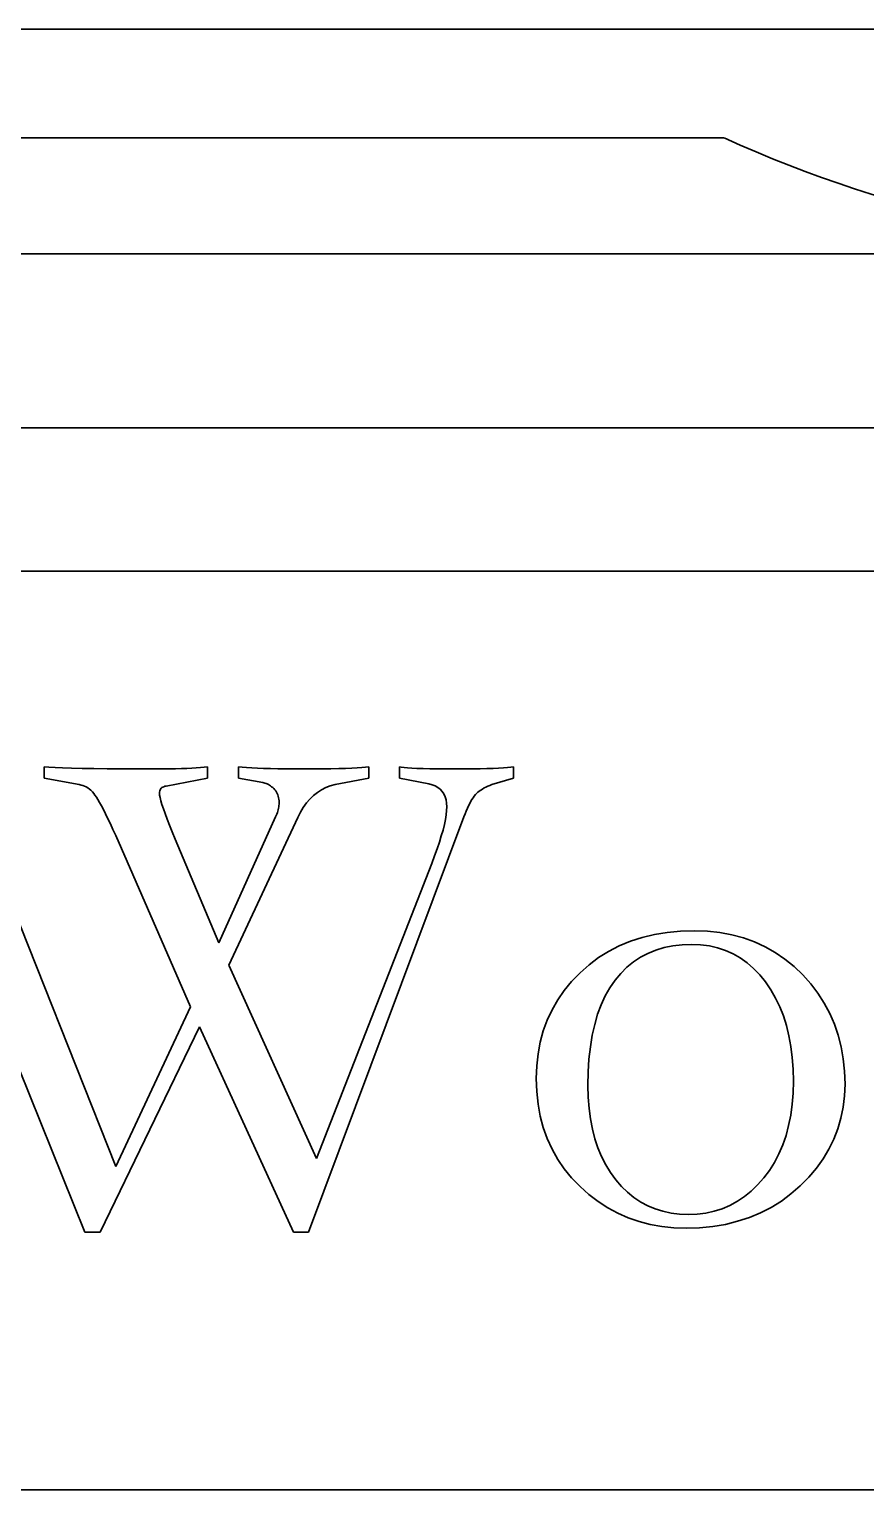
# Model space of a CAD drawing. Header units: millimetres. Extents: x -210 to 210, y -148 to 148.
# Drawn here: x -49.25 to -43.48, y -37.2 to -27.12 of the extents above; entities that cross this region are included whole.
import ezdxf

# ---------------------------------------------------------------- set-up
doc = ezdxf.new("R2010")
doc.units = ezdxf.units.MM
doc.layers.get('0').update_dxf_attribs({"lineweight": 18})

msp = doc.modelspace()

# ---------------------------------------------------------------- linework, layer by layer
at = {"color": 7, "lineweight": 30}
for p, q in [((-50.741, -27.125), (-30.741, -27.125)), ((-55.491, -29.875), (-25.991, -29.875)), ((-51.218, -30.864), (-30.265, -30.864)), ((-30.265, -37.2), (-51.218, -37.2))]:
    msp.add_line(p, q, dxfattribs=at)
at = {"color": 7, "lineweight": 30, "ltscale": 0.15713}
msp.add_line((-50.741, -27.875), (-44.456, -27.875), dxfattribs=at)
at = {"color": 7, "lineweight": 30, "ltscale": 0.244785}
msp.add_line((-40.95, -28.675), (-50.741, -28.675), dxfattribs=at)
at = {"color": 7, "lineweight": 30, "ltscale": 0.00081863}
msp.add_line((-49.145, -32.213), (-49.113, -32.215), dxfattribs=at)
at = {"color": 7, "lineweight": 30, "ltscale": 0.001977}
for p, q in [((-49.145, -32.292), (-49.145, -32.213)), ((-48.019, -32.213), (-48.019, -32.292)), ((-47.806, -32.292), (-47.806, -32.213)), ((-46.907, -32.213), (-46.907, -32.292)), ((-46.695, -32.292), (-46.695, -32.213)), ((-45.909, -32.213), (-45.909, -32.292))]:
    msp.add_line(p, q, dxfattribs=at)
at = {"color": 7, "lineweight": 30, "ltscale": 0.001065}
msp.add_line((-49.113, -32.215), (-49.07, -32.218), dxfattribs=at)
at = {"color": 7, "lineweight": 30, "ltscale": 0.00131}
msp.add_line((-49.07, -32.218), (-49.018, -32.22), dxfattribs=at)
at = {"color": 7, "lineweight": 30, "ltscale": 0.001557}
msp.add_line((-49.018, -32.22), (-48.956, -32.222), dxfattribs=at)
at = {"color": 7, "lineweight": 30, "ltscale": 0.001804}
msp.add_line((-48.956, -32.222), (-48.884, -32.224), dxfattribs=at)
at = {"color": 7, "lineweight": 30, "ltscale": 0.00205}
msp.add_line((-48.884, -32.224), (-48.802, -32.225), dxfattribs=at)
at = {"color": 7, "lineweight": 30, "ltscale": 0.002298}
msp.add_line((-48.802, -32.225), (-48.71, -32.226), dxfattribs=at)
at = {"color": 7, "lineweight": 30, "ltscale": 0.002544}
msp.add_line((-48.71, -32.226), (-48.608, -32.227), dxfattribs=at)
at = {"color": 7, "lineweight": 30, "ltscale": 0.002792}
msp.add_line((-48.608, -32.227), (-48.496, -32.227), dxfattribs=at)
at = {"color": 7, "lineweight": 30, "ltscale": 0.003039}
msp.add_line((-48.496, -32.227), (-48.375, -32.227), dxfattribs=at)
at = {"color": 7, "lineweight": 30, "ltscale": 0.001201}
msp.add_line((-48.375, -32.227), (-48.327, -32.227), dxfattribs=at)
at = {"color": 7, "lineweight": 30, "ltscale": 0.001131}
msp.add_line((-48.327, -32.227), (-48.281, -32.227), dxfattribs=at)
at = {"color": 7, "lineweight": 30, "ltscale": 0.001062}
for p, q in [((-48.281, -32.227), (-48.239, -32.226)), ((-46.091, -32.225), (-46.049, -32.224))]:
    msp.add_line(p, q, dxfattribs=at)
at = {"color": 7, "lineweight": 30, "ltscale": 0.000993686}
msp.add_line((-48.239, -32.226), (-48.199, -32.225), dxfattribs=at)
at = {"color": 7, "lineweight": 30, "ltscale": 0.000924516}
msp.add_line((-48.199, -32.225), (-48.162, -32.224), dxfattribs=at)
at = {"color": 7, "lineweight": 30, "ltscale": 0.000856229}
msp.add_line((-48.162, -32.224), (-48.128, -32.222), dxfattribs=at)
at = {"color": 7, "lineweight": 30, "ltscale": 0.000786546}
msp.add_line((-48.128, -32.222), (-48.097, -32.22), dxfattribs=at)
at = {"color": 7, "lineweight": 30, "ltscale": 0.000718547}
msp.add_line((-48.097, -32.22), (-48.068, -32.218), dxfattribs=at)
at = {"color": 7, "lineweight": 30, "ltscale": 0.000650027}
msp.add_line((-48.068, -32.218), (-48.042, -32.215), dxfattribs=at)
at = {"color": 7, "lineweight": 30, "ltscale": 0.000583356}
msp.add_line((-48.042, -32.215), (-48.019, -32.213), dxfattribs=at)
at = {"color": 7, "lineweight": 30, "ltscale": 0.000672051}
msp.add_line((-47.806, -32.213), (-47.78, -32.215), dxfattribs=at)
at = {"color": 7, "lineweight": 30, "ltscale": 0.000771614}
msp.add_line((-47.78, -32.215), (-47.749, -32.218), dxfattribs=at)
at = {"color": 7, "lineweight": 30, "ltscale": 0.000873043}
msp.add_line((-47.749, -32.218), (-47.714, -32.22), dxfattribs=at)
at = {"color": 7, "lineweight": 30, "ltscale": 0.000973182}
msp.add_line((-47.714, -32.22), (-47.675, -32.222), dxfattribs=at)
at = {"color": 7, "lineweight": 30, "ltscale": 0.001074}
msp.add_line((-47.675, -32.222), (-47.632, -32.224), dxfattribs=at)
at = {"color": 7, "lineweight": 30, "ltscale": 0.001175}
msp.add_line((-47.632, -32.224), (-47.585, -32.225), dxfattribs=at)
at = {"color": 7, "lineweight": 30, "ltscale": 0.001276}
msp.add_line((-47.585, -32.225), (-47.534, -32.226), dxfattribs=at)
at = {"color": 7, "lineweight": 30, "ltscale": 0.001378}
msp.add_line((-47.534, -32.226), (-47.479, -32.227), dxfattribs=at)
at = {"color": 7, "lineweight": 30, "ltscale": 0.001479}
msp.add_line((-47.479, -32.227), (-47.42, -32.227), dxfattribs=at)
at = {"color": 7, "lineweight": 30, "ltscale": 0.00158}
msp.add_line((-47.42, -32.227), (-47.357, -32.227), dxfattribs=at)
at = {"color": 7, "lineweight": 30, "ltscale": 0.001714}
msp.add_line((-47.357, -32.227), (-47.288, -32.227), dxfattribs=at)
at = {"color": 7, "lineweight": 30, "ltscale": 0.001582}
msp.add_line((-47.288, -32.227), (-47.225, -32.227), dxfattribs=at)
at = {"color": 7, "lineweight": 30, "ltscale": 0.001451}
msp.add_line((-47.225, -32.227), (-47.167, -32.226), dxfattribs=at)
at = {"color": 7, "lineweight": 30, "ltscale": 0.001321}
msp.add_line((-47.167, -32.226), (-47.114, -32.225), dxfattribs=at)
at = {"color": 7, "lineweight": 30, "ltscale": 0.00119}
msp.add_line((-47.114, -32.225), (-47.066, -32.224), dxfattribs=at)
at = {"color": 7, "lineweight": 30, "ltscale": 0.00106}
msp.add_line((-47.066, -32.224), (-47.024, -32.222), dxfattribs=at)
at = {"color": 7, "lineweight": 30, "ltscale": 0.000928989}
msp.add_line((-47.024, -32.222), (-46.987, -32.22), dxfattribs=at)
at = {"color": 7, "lineweight": 30, "ltscale": 0.00079844}
msp.add_line((-46.987, -32.22), (-46.955, -32.218), dxfattribs=at)
at = {"color": 7, "lineweight": 30, "ltscale": 0.000669014}
msp.add_line((-46.955, -32.218), (-46.928, -32.215), dxfattribs=at)
at = {"color": 7, "lineweight": 30, "ltscale": 0.000539457}
msp.add_line((-46.928, -32.215), (-46.907, -32.213), dxfattribs=at)
at = {"color": 7, "lineweight": 30, "ltscale": 0.000326624}
msp.add_line((-46.695, -32.213), (-46.682, -32.215), dxfattribs=at)
at = {"color": 7, "lineweight": 30, "ltscale": 0.00046585}
msp.add_line((-46.682, -32.215), (-46.663, -32.218), dxfattribs=at)
at = {"color": 7, "lineweight": 30, "ltscale": 0.000607552}
msp.add_line((-46.663, -32.218), (-46.639, -32.22), dxfattribs=at)
at = {"color": 7, "lineweight": 30, "ltscale": 0.000750759}
msp.add_line((-46.639, -32.22), (-46.609, -32.222), dxfattribs=at)
at = {"color": 7, "lineweight": 30, "ltscale": 0.00089281}
msp.add_line((-46.609, -32.222), (-46.574, -32.224), dxfattribs=at)
at = {"color": 7, "lineweight": 30, "ltscale": 0.001036}
msp.add_line((-46.574, -32.224), (-46.532, -32.225), dxfattribs=at)
at = {"color": 7, "lineweight": 30, "ltscale": 0.001179}
msp.add_line((-46.532, -32.225), (-46.485, -32.226), dxfattribs=at)
at = {"color": 7, "lineweight": 30, "ltscale": 0.001322}
msp.add_line((-46.485, -32.226), (-46.432, -32.227), dxfattribs=at)
at = {"color": 7, "lineweight": 30, "ltscale": 0.001465}
msp.add_line((-46.432, -32.227), (-46.374, -32.227), dxfattribs=at)
at = {"color": 7, "lineweight": 30, "ltscale": 0.001608}
msp.add_line((-46.374, -32.227), (-46.309, -32.227), dxfattribs=at)
at = {"color": 7, "lineweight": 30, "ltscale": 0.001546}
msp.add_line((-46.309, -32.227), (-46.247, -32.227), dxfattribs=at)
at = {"color": 7, "lineweight": 30, "ltscale": 0.001424}
msp.add_line((-46.247, -32.227), (-46.19, -32.227), dxfattribs=at)
at = {"color": 7, "lineweight": 30, "ltscale": 0.001304}
msp.add_line((-46.19, -32.227), (-46.138, -32.226), dxfattribs=at)
at = {"color": 7, "lineweight": 30, "ltscale": 0.001182}
msp.add_line((-46.138, -32.226), (-46.091, -32.225), dxfattribs=at)
at = {"color": 7, "lineweight": 30, "ltscale": 0.000940827}
msp.add_line((-46.049, -32.224), (-46.011, -32.222), dxfattribs=at)
at = {"color": 7, "lineweight": 30, "ltscale": 0.000820055}
msp.add_line((-46.011, -32.222), (-45.978, -32.22), dxfattribs=at)
at = {"color": 7, "lineweight": 30, "ltscale": 0.000700293}
msp.add_line((-45.978, -32.22), (-45.95, -32.218), dxfattribs=at)
at = {"color": 7, "lineweight": 30, "ltscale": 0.000580965}
msp.add_line((-45.95, -32.218), (-45.927, -32.215), dxfattribs=at)
at = {"color": 7, "lineweight": 30, "ltscale": 0.00046091}
msp.add_line((-45.927, -32.215), (-45.909, -32.213), dxfattribs=at)
at = {"color": 7, "lineweight": 30, "ltscale": 0.006154}
msp.add_line((-48.903, -32.336), (-49.145, -32.292), dxfattribs=at)
at = {"color": 7, "lineweight": 30, "ltscale": 0.000321919}
msp.add_line((-48.891, -32.339), (-48.903, -32.336), dxfattribs=at)
at = {"color": 7, "lineweight": 30, "ltscale": 0.000319215}
msp.add_line((-48.878, -32.342), (-48.891, -32.339), dxfattribs=at)
at = {"color": 7, "lineweight": 30, "ltscale": 0.007293}
msp.add_line((-48.019, -32.292), (-48.305, -32.346), dxfattribs=at)
at = {"color": 7, "lineweight": 30, "ltscale": 0.004265}
msp.add_line((-47.638, -32.321), (-47.806, -32.292), dxfattribs=at)
at = {"color": 7, "lineweight": 30, "ltscale": 0.000199554}
msp.add_line((-47.631, -32.323), (-47.638, -32.321), dxfattribs=at)
at = {"color": 7, "lineweight": 30, "ltscale": 0.000201324}
msp.add_line((-47.623, -32.325), (-47.631, -32.323), dxfattribs=at)
at = {"color": 7, "lineweight": 30, "ltscale": 0.000205797}
msp.add_line((-47.615, -32.327), (-47.623, -32.325), dxfattribs=at)
at = {"color": 7, "lineweight": 30, "ltscale": 0.000209281}
msp.add_line((-47.607, -32.33), (-47.615, -32.327), dxfattribs=at)
at = {"color": 7, "lineweight": 30, "ltscale": 0.000215382}
msp.add_line((-47.599, -32.334), (-47.607, -32.33), dxfattribs=at)
at = {"color": 7, "lineweight": 30, "ltscale": 0.000221749}
msp.add_line((-47.592, -32.339), (-47.599, -32.334), dxfattribs=at)
at = {"color": 7, "lineweight": 30, "ltscale": 0.000228964}
msp.add_line((-47.584, -32.344), (-47.592, -32.339), dxfattribs=at)
at = {"color": 7, "lineweight": 30, "ltscale": 0.000847236}
msp.add_line((-47.139, -32.336), (-47.172, -32.345), dxfattribs=at)
at = {"color": 7, "lineweight": 30, "ltscale": 0.005911}
msp.add_line((-46.907, -32.292), (-47.139, -32.336), dxfattribs=at)
at = {"color": 7, "lineweight": 30, "ltscale": 0.00516}
msp.add_line((-46.492, -32.331), (-46.695, -32.292), dxfattribs=at)
at = {"color": 7, "lineweight": 30, "ltscale": 0.00060648}
msp.add_line((-46.469, -32.337), (-46.492, -32.331), dxfattribs=at)
at = {"color": 7, "lineweight": 30, "ltscale": 0.000563597}
msp.add_line((-46.448, -32.345), (-46.469, -32.337), dxfattribs=at)
at = {"color": 7, "lineweight": 30, "ltscale": 0.000371541}
msp.add_line((-46.072, -32.341), (-46.086, -32.347), dxfattribs=at)
at = {"color": 7, "lineweight": 30, "ltscale": 0.000384522}
msp.add_line((-46.057, -32.336), (-46.072, -32.341), dxfattribs=at)
at = {"color": 7, "lineweight": 30, "ltscale": 0.003869}
msp.add_line((-45.909, -32.292), (-46.057, -32.336), dxfattribs=at)
at = {"color": 7, "lineweight": 30, "ltscale": 0.000317946}
msp.add_line((-48.867, -32.347), (-48.878, -32.342), dxfattribs=at)
at = {"color": 7, "lineweight": 30, "ltscale": 0.000318687}
msp.add_line((-48.855, -32.352), (-48.867, -32.347), dxfattribs=at)
at = {"color": 7, "lineweight": 30, "ltscale": 0.000322855}
msp.add_line((-48.844, -32.359), (-48.855, -32.352), dxfattribs=at)
at = {"color": 7, "lineweight": 30, "ltscale": 0.000329042}
msp.add_line((-48.833, -32.367), (-48.844, -32.359), dxfattribs=at)
at = {"color": 7, "lineweight": 30, "ltscale": 0.000336973}
msp.add_line((-48.823, -32.375), (-48.833, -32.367), dxfattribs=at)
at = {"color": 7, "lineweight": 30, "ltscale": 0.000346889}
msp.add_line((-48.813, -32.385), (-48.823, -32.375), dxfattribs=at)
at = {"color": 7, "lineweight": 30, "ltscale": 0.000359503}
msp.add_line((-48.804, -32.396), (-48.813, -32.385), dxfattribs=at)
at = {"color": 7, "lineweight": 30, "ltscale": 0.000372952}
msp.add_line((-48.795, -32.408), (-48.804, -32.396), dxfattribs=at)
at = {"color": 7, "lineweight": 30, "ltscale": 0.000420681}
msp.add_line((-48.785, -32.422), (-48.795, -32.408), dxfattribs=at)
at = {"color": 7, "lineweight": 30, "ltscale": 0.000500118}
msp.add_line((-48.775, -32.439), (-48.785, -32.422), dxfattribs=at)
at = {"color": 7, "lineweight": 30, "ltscale": 0.000581088}
msp.add_line((-48.763, -32.459), (-48.775, -32.439), dxfattribs=at)
at = {"color": 7, "lineweight": 30, "ltscale": 0.000212596}
msp.add_line((-48.349, -32.387), (-48.35, -32.395), dxfattribs=at)
at = {"color": 7, "lineweight": 30, "ltscale": 0.00032484}
msp.add_line((-48.35, -32.395), (-48.349, -32.408), dxfattribs=at)
at = {"color": 7, "lineweight": 30, "ltscale": 0.000195416}
msp.add_line((-48.348, -32.379), (-48.349, -32.387), dxfattribs=at)
at = {"color": 7, "lineweight": 30, "ltscale": 0.000435163}
msp.add_line((-48.349, -32.408), (-48.346, -32.425), dxfattribs=at)
at = {"color": 7, "lineweight": 30, "ltscale": 0.000181922}
msp.add_line((-48.346, -32.372), (-48.348, -32.379), dxfattribs=at)
at = {"color": 7, "lineweight": 30, "ltscale": 0.000171626}
msp.add_line((-48.343, -32.366), (-48.346, -32.372), dxfattribs=at)
at = {"color": 7, "lineweight": 30, "ltscale": 0.000548281}
msp.add_line((-48.346, -32.425), (-48.34, -32.447), dxfattribs=at)
at = {"color": 7, "lineweight": 30, "ltscale": 0.000166779}
msp.add_line((-48.339, -32.361), (-48.343, -32.366), dxfattribs=at)
at = {"color": 7, "lineweight": 30, "ltscale": 0.000167364}
msp.add_line((-48.334, -32.356), (-48.339, -32.361), dxfattribs=at)
at = {"color": 7, "lineweight": 30, "ltscale": 0.000172682}
msp.add_line((-48.328, -32.353), (-48.334, -32.356), dxfattribs=at)
at = {"color": 7, "lineweight": 30, "ltscale": 0.00018212}
msp.add_line((-48.321, -32.35), (-48.328, -32.353), dxfattribs=at)
at = {"color": 7, "lineweight": 30, "ltscale": 0.000196863}
msp.add_line((-48.314, -32.347), (-48.321, -32.35), dxfattribs=at)
at = {"color": 7, "lineweight": 30, "ltscale": 0.000213383}
msp.add_line((-48.305, -32.346), (-48.314, -32.347), dxfattribs=at)
at = {"color": 7, "lineweight": 30, "ltscale": 0.000238587}
msp.add_line((-47.577, -32.35), (-47.584, -32.344), dxfattribs=at)
at = {"color": 7, "lineweight": 30, "ltscale": 0.000246686}
msp.add_line((-47.569, -32.356), (-47.577, -32.35), dxfattribs=at)
at = {"color": 7, "lineweight": 30, "ltscale": 0.000256585}
msp.add_line((-47.562, -32.363), (-47.569, -32.356), dxfattribs=at)
at = {"color": 7, "lineweight": 30, "ltscale": 0.000259692}
msp.add_line((-47.555, -32.371), (-47.562, -32.363), dxfattribs=at)
at = {"color": 7, "lineweight": 30, "ltscale": 0.000256399}
msp.add_line((-47.548, -32.379), (-47.555, -32.371), dxfattribs=at)
at = {"color": 7, "lineweight": 30, "ltscale": 0.000254465}
msp.add_line((-47.543, -32.388), (-47.548, -32.379), dxfattribs=at)
at = {"color": 7, "lineweight": 30, "ltscale": 0.000254115}
msp.add_line((-47.538, -32.397), (-47.543, -32.388), dxfattribs=at)
at = {"color": 7, "lineweight": 30, "ltscale": 0.000256611}
msp.add_line((-47.534, -32.406), (-47.538, -32.397), dxfattribs=at)
at = {"color": 7, "lineweight": 30, "ltscale": 0.000260083}
msp.add_line((-47.531, -32.416), (-47.534, -32.406), dxfattribs=at)
at = {"color": 7, "lineweight": 30, "ltscale": 0.00026572}
msp.add_line((-47.528, -32.426), (-47.531, -32.416), dxfattribs=at)
at = {"color": 7, "lineweight": 30, "ltscale": 0.000272616}
msp.add_line((-47.526, -32.437), (-47.528, -32.426), dxfattribs=at)
at = {"color": 7, "lineweight": 30, "ltscale": 0.000281153}
msp.add_line((-47.525, -32.448), (-47.526, -32.437), dxfattribs=at)
at = {"color": 7, "lineweight": 30, "ltscale": 0.000900978}
msp.add_line((-47.312, -32.435), (-47.336, -32.462), dxfattribs=at)
at = {"color": 7, "lineweight": 30, "ltscale": 0.000870521}
msp.add_line((-47.288, -32.41), (-47.312, -32.435), dxfattribs=at)
at = {"color": 7, "lineweight": 30, "ltscale": 0.000846807}
msp.add_line((-47.261, -32.389), (-47.288, -32.41), dxfattribs=at)
at = {"color": 7, "lineweight": 30, "ltscale": 0.000833532}
msp.add_line((-47.233, -32.371), (-47.261, -32.389), dxfattribs=at)
at = {"color": 7, "lineweight": 30, "ltscale": 0.000828341}
msp.add_line((-47.203, -32.356), (-47.233, -32.371), dxfattribs=at)
at = {"color": 7, "lineweight": 30, "ltscale": 0.000833841}
msp.add_line((-47.172, -32.345), (-47.203, -32.356), dxfattribs=at)
at = {"color": 7, "lineweight": 30, "ltscale": 0.000530805}
msp.add_line((-46.429, -32.356), (-46.448, -32.345), dxfattribs=at)
at = {"color": 7, "lineweight": 30, "ltscale": 0.000509285}
msp.add_line((-46.413, -32.368), (-46.429, -32.356), dxfattribs=at)
at = {"color": 7, "lineweight": 30, "ltscale": 0.000500776}
msp.add_line((-46.399, -32.383), (-46.413, -32.368), dxfattribs=at)
at = {"color": 7, "lineweight": 30, "ltscale": 0.000506158}
msp.add_line((-46.388, -32.4), (-46.399, -32.383), dxfattribs=at)
at = {"color": 7, "lineweight": 30, "ltscale": 0.000523442}
msp.add_line((-46.38, -32.419), (-46.388, -32.4), dxfattribs=at)
at = {"color": 7, "lineweight": 30, "ltscale": 0.000553131}
msp.add_line((-46.373, -32.44), (-46.38, -32.419), dxfattribs=at)
at = {"color": 7, "lineweight": 30, "ltscale": 0.000592788}
msp.add_line((-46.37, -32.464), (-46.373, -32.44), dxfattribs=at)
at = {"color": 7, "lineweight": 30, "ltscale": 0.000388548}
msp.add_line((-46.195, -32.438), (-46.202, -32.451), dxfattribs=at)
at = {"color": 7, "lineweight": 30, "ltscale": 0.000361485}
msp.add_line((-46.187, -32.426), (-46.195, -32.438), dxfattribs=at)
at = {"color": 7, "lineweight": 30, "ltscale": 0.000334957}
msp.add_line((-46.179, -32.415), (-46.187, -32.426), dxfattribs=at)
at = {"color": 7, "lineweight": 30, "ltscale": 0.000309808}
msp.add_line((-46.171, -32.405), (-46.179, -32.415), dxfattribs=at)
at = {"color": 7, "lineweight": 30, "ltscale": 0.000299521}
msp.add_line((-46.163, -32.397), (-46.171, -32.405), dxfattribs=at)
at = {"color": 7, "lineweight": 30, "ltscale": 0.000304887}
msp.add_line((-46.154, -32.388), (-46.163, -32.397), dxfattribs=at)
at = {"color": 7, "lineweight": 30, "ltscale": 0.000311721}
msp.add_line((-46.144, -32.38), (-46.154, -32.388), dxfattribs=at)
at = {"color": 7, "lineweight": 30, "ltscale": 0.000319054}
msp.add_line((-46.134, -32.373), (-46.144, -32.38), dxfattribs=at)
at = {"color": 7, "lineweight": 30, "ltscale": 0.000327807}
msp.add_line((-46.123, -32.366), (-46.134, -32.373), dxfattribs=at)
at = {"color": 7, "lineweight": 30, "ltscale": 0.000337738}
msp.add_line((-46.111, -32.359), (-46.123, -32.366), dxfattribs=at)
at = {"color": 7, "lineweight": 30, "ltscale": 0.000348457}
msp.add_line((-46.099, -32.353), (-46.111, -32.359), dxfattribs=at)
at = {"color": 7, "lineweight": 30, "ltscale": 0.000358595}
msp.add_line((-46.086, -32.347), (-46.099, -32.353), dxfattribs=at)
at = {"color": 7, "lineweight": 30, "ltscale": 0.000662353}
msp.add_line((-48.75, -32.482), (-48.763, -32.459), dxfattribs=at)
at = {"color": 7, "lineweight": 30, "ltscale": 0.000743596}
msp.add_line((-48.737, -32.508), (-48.75, -32.482), dxfattribs=at)
at = {"color": 7, "lineweight": 30, "ltscale": 0.00082536}
msp.add_line((-48.722, -32.538), (-48.737, -32.508), dxfattribs=at)
at = {"color": 7, "lineweight": 30, "ltscale": 0.000907102}
msp.add_line((-48.706, -32.571), (-48.722, -32.538), dxfattribs=at)
at = {"color": 7, "lineweight": 30, "ltscale": 0.000662766}
msp.add_line((-48.34, -32.447), (-48.333, -32.472), dxfattribs=at)
at = {"color": 7, "lineweight": 30, "ltscale": 0.000778254}
msp.add_line((-48.333, -32.472), (-48.323, -32.502), dxfattribs=at)
at = {"color": 7, "lineweight": 30, "ltscale": 0.000893985}
msp.add_line((-48.323, -32.502), (-48.311, -32.535), dxfattribs=at)
at = {"color": 7, "lineweight": 30, "ltscale": 0.00101}
msp.add_line((-48.311, -32.535), (-48.297, -32.573), dxfattribs=at)
at = {"color": 7, "lineweight": 30, "ltscale": 0.000268505}
msp.add_line((-47.545, -32.549), (-47.541, -32.539), dxfattribs=at)
at = {"color": 7, "lineweight": 30, "ltscale": 0.000263689}
msp.add_line((-47.541, -32.539), (-47.537, -32.529), dxfattribs=at)
at = {"color": 7, "lineweight": 30, "ltscale": 0.000259667}
msp.add_line((-47.537, -32.529), (-47.534, -32.519), dxfattribs=at)
at = {"color": 7, "lineweight": 30, "ltscale": 0.000256165}
msp.add_line((-47.534, -32.519), (-47.531, -32.509), dxfattribs=at)
at = {"color": 7, "lineweight": 30, "ltscale": 0.000253389}
msp.add_line((-47.531, -32.509), (-47.529, -32.499), dxfattribs=at)
at = {"color": 7, "lineweight": 30, "ltscale": 0.000250801}
msp.add_line((-47.529, -32.499), (-47.527, -32.489), dxfattribs=at)
at = {"color": 7, "lineweight": 30, "ltscale": 0.00024888}
msp.add_line((-47.527, -32.489), (-47.526, -32.479), dxfattribs=at)
at = {"color": 7, "lineweight": 30, "ltscale": 0.000247927}
msp.add_line((-47.526, -32.479), (-47.525, -32.47), dxfattribs=at)
at = {"color": 7, "lineweight": 30, "ltscale": 0.000290849}
msp.add_line((-47.525, -32.46), (-47.525, -32.448), dxfattribs=at)
at = {"color": 7, "lineweight": 30, "ltscale": 0.000247268}
msp.add_line((-47.525, -32.47), (-47.525, -32.46), dxfattribs=at)
at = {"color": 7, "lineweight": 30, "ltscale": 0.001034}
msp.add_line((-47.378, -32.526), (-47.396, -32.563), dxfattribs=at)
at = {"color": 7, "lineweight": 30, "ltscale": 0.000984172}
msp.add_line((-47.358, -32.493), (-47.378, -32.526), dxfattribs=at)
at = {"color": 7, "lineweight": 30, "ltscale": 0.000938743}
msp.add_line((-47.336, -32.462), (-47.358, -32.493), dxfattribs=at)
at = {"color": 7, "lineweight": 30, "ltscale": 0.000729338}
msp.add_line((-46.373, -32.544), (-46.37, -32.515), dxfattribs=at)
at = {"color": 7, "lineweight": 30, "ltscale": 0.000640643}
msp.add_line((-46.369, -32.489), (-46.37, -32.464), dxfattribs=at)
at = {"color": 7, "lineweight": 30, "ltscale": 0.000653782}
msp.add_line((-46.37, -32.515), (-46.369, -32.489), dxfattribs=at)
at = {"color": 7, "lineweight": 30, "ltscale": 0.000563186}
msp.add_line((-46.242, -32.537), (-46.25, -32.559), dxfattribs=at)
at = {"color": 7, "lineweight": 30, "ltscale": 0.000533298}
msp.add_line((-46.234, -32.518), (-46.242, -32.537), dxfattribs=at)
at = {"color": 7, "lineweight": 30, "ltscale": 0.00050385}
msp.add_line((-46.226, -32.499), (-46.234, -32.518), dxfattribs=at)
at = {"color": 7, "lineweight": 30, "ltscale": 0.000474194}
msp.add_line((-46.218, -32.482), (-46.226, -32.499), dxfattribs=at)
at = {"color": 7, "lineweight": 30, "ltscale": 0.000445265}
msp.add_line((-46.21, -32.466), (-46.218, -32.482), dxfattribs=at)
at = {"color": 7, "lineweight": 30, "ltscale": 0.000417155}
msp.add_line((-46.202, -32.451), (-46.21, -32.466), dxfattribs=at)
at = {"color": 7, "lineweight": 30, "ltscale": 0.000988788}
msp.add_line((-48.689, -32.606), (-48.706, -32.571), dxfattribs=at)
at = {"color": 7, "lineweight": 30, "ltscale": 0.001071}
msp.add_line((-48.671, -32.645), (-48.689, -32.606), dxfattribs=at)
at = {"color": 7, "lineweight": 30, "ltscale": 0.001126}
msp.add_line((-48.297, -32.573), (-48.28, -32.615), dxfattribs=at)
at = {"color": 7, "lineweight": 30, "ltscale": 0.001243}
msp.add_line((-48.28, -32.615), (-48.262, -32.661), dxfattribs=at)
at = {"color": 7, "lineweight": 30, "ltscale": 0.023831}
msp.add_line((-47.94, -33.428), (-47.549, -32.559), dxfattribs=at)
at = {"color": 7, "lineweight": 30, "ltscale": 0.028074}
msp.add_line((-47.396, -32.563), (-47.871, -33.581), dxfattribs=at)
at = {"color": 7, "lineweight": 30, "ltscale": 0.000273694}
msp.add_line((-47.549, -32.559), (-47.545, -32.549), dxfattribs=at)
at = {"color": 7, "lineweight": 30, "ltscale": 0.076497}
msp.add_line((-46.25, -32.559), (-47.322, -35.424), dxfattribs=at)
at = {"color": 7, "lineweight": 30, "ltscale": 0.000968871}
msp.add_line((-46.394, -32.649), (-46.385, -32.611), dxfattribs=at)
at = {"color": 7, "lineweight": 30, "ltscale": 0.00088701}
msp.add_line((-46.385, -32.611), (-46.378, -32.576), dxfattribs=at)
at = {"color": 7, "lineweight": 30, "ltscale": 0.000807376}
msp.add_line((-46.378, -32.576), (-46.373, -32.544), dxfattribs=at)
at = {"color": 7, "lineweight": 30, "ltscale": 0.073657}
msp.add_line((-48.864, -35.424), (-49.966, -32.692), dxfattribs=at)
at = {"color": 7, "lineweight": 30, "ltscale": 0.060605}
msp.add_line((-49.546, -32.717), (-48.651, -34.97), dxfattribs=at)
at = {"color": 7, "lineweight": 30, "ltscale": 0.001153}
msp.add_line((-48.651, -32.687), (-48.671, -32.645), dxfattribs=at)
at = {"color": 7, "lineweight": 30, "ltscale": 0.032197}
msp.add_line((-48.137, -33.868), (-48.651, -32.687), dxfattribs=at)
at = {"color": 7, "lineweight": 30, "ltscale": 0.001359}
msp.add_line((-48.262, -32.661), (-48.241, -32.712), dxfattribs=at)
at = {"color": 7, "lineweight": 30, "ltscale": 0.019432}
msp.add_line((-48.241, -32.712), (-47.94, -33.428), dxfattribs=at)
at = {"color": 7, "lineweight": 30, "ltscale": 0.001219}
msp.add_line((-46.435, -32.779), (-46.419, -32.732), dxfattribs=at)
at = {"color": 7, "lineweight": 30, "ltscale": 0.001135}
msp.add_line((-46.419, -32.732), (-46.406, -32.689), dxfattribs=at)
at = {"color": 7, "lineweight": 30, "ltscale": 0.001051}
msp.add_line((-46.406, -32.689), (-46.394, -32.649), dxfattribs=at)
at = {"color": 7, "lineweight": 30, "ltscale": 0.001389}
msp.add_line((-46.472, -32.88), (-46.453, -32.828), dxfattribs=at)
at = {"color": 7, "lineweight": 30, "ltscale": 0.001303}
msp.add_line((-46.453, -32.828), (-46.435, -32.779), dxfattribs=at)
at = {"color": 7, "lineweight": 30, "ltscale": 0.054642}
msp.add_line((-47.268, -34.915), (-46.472, -32.88), dxfattribs=at)
at = {"color": 7, "lineweight": 30, "ltscale": 0.002315}
msp.add_line((-44.847, -33.356), (-44.755, -33.347), dxfattribs=at)
at = {"color": 7, "lineweight": 30, "ltscale": 0.002401}
msp.add_line((-44.755, -33.347), (-44.659, -33.344), dxfattribs=at)
at = {"color": 7, "lineweight": 30, "ltscale": 0.002234}
msp.add_line((-44.659, -33.344), (-44.57, -33.347), dxfattribs=at)
at = {"color": 7, "lineweight": 30, "ltscale": 0.002163}
for p, q in [((-44.57, -33.347), (-44.484, -33.356)), ((-45.751, -34.362), (-45.748, -34.276))]:
    msp.add_line(p, q, dxfattribs=at)
at = {"color": 7, "lineweight": 30, "ltscale": 0.002062}
msp.add_line((-45.252, -33.486), (-45.178, -33.448), dxfattribs=at)
at = {"color": 7, "lineweight": 30, "ltscale": 0.002087}
msp.add_line((-45.178, -33.448), (-45.101, -33.416), dxfattribs=at)
at = {"color": 7, "lineweight": 30, "ltscale": 0.002125}
msp.add_line((-45.101, -33.416), (-45.02, -33.39), dxfattribs=at)
at = {"color": 7, "lineweight": 30, "ltscale": 0.002177}
msp.add_line((-45.02, -33.39), (-44.935, -33.37), dxfattribs=at)
at = {"color": 7, "lineweight": 30, "ltscale": 0.00224}
msp.add_line((-44.935, -33.37), (-44.847, -33.356), dxfattribs=at)
at = {"color": 7, "lineweight": 30, "ltscale": 0.001544}
msp.add_line((-44.809, -33.448), (-44.869, -33.46), dxfattribs=at)
at = {"color": 7, "lineweight": 30, "ltscale": 0.001601}
msp.add_line((-44.745, -33.441), (-44.809, -33.448), dxfattribs=at)
at = {"color": 7, "lineweight": 30, "ltscale": 0.001667}
msp.add_line((-44.679, -33.438), (-44.745, -33.441), dxfattribs=at)
at = {"color": 7, "lineweight": 30, "ltscale": 0.001552}
msp.add_line((-44.617, -33.441), (-44.679, -33.438), dxfattribs=at)
at = {"color": 7, "lineweight": 30, "ltscale": 0.001501}
msp.add_line((-44.557, -33.448), (-44.617, -33.441), dxfattribs=at)
at = {"color": 7, "lineweight": 30, "ltscale": 0.001463}
msp.add_line((-44.5, -33.461), (-44.557, -33.448), dxfattribs=at)
at = {"color": 7, "lineweight": 30, "ltscale": 0.002104}
msp.add_line((-44.484, -33.356), (-44.401, -33.372), dxfattribs=at)
at = {"color": 7, "lineweight": 30, "ltscale": 0.002057}
for p, q in [((-44.401, -33.372), (-44.321, -33.393)), ((-43.668, -34.065), (-43.647, -34.145))]:
    msp.add_line(p, q, dxfattribs=at)
at = {"color": 7, "lineweight": 30, "ltscale": 0.002025}
for p, q in [((-44.321, -33.393), (-44.245, -33.42)), ((-45.676, -34.778), (-45.703, -34.702))]:
    msp.add_line(p, q, dxfattribs=at)
at = {"color": 7, "lineweight": 30, "ltscale": 0.002007}
msp.add_line((-44.245, -33.42), (-44.172, -33.454), dxfattribs=at)
at = {"color": 7, "lineweight": 30, "ltscale": 0.002055}
msp.add_line((-45.387, -33.578), (-45.321, -33.529), dxfattribs=at)
at = {"color": 7, "lineweight": 30, "ltscale": 0.002051}
msp.add_line((-45.321, -33.529), (-45.252, -33.486), dxfattribs=at)
at = {"color": 7, "lineweight": 30, "ltscale": 0.00145}
for p, q in [((-45.033, -33.527), (-45.081, -33.559)), ((-44.296, -33.565), (-44.344, -33.531))]:
    msp.add_line(p, q, dxfattribs=at)
at = {"color": 7, "lineweight": 30, "ltscale": 0.001452}
for p, q in [((-44.981, -33.5), (-45.033, -33.527)), ((-44.415, -35.238), (-44.364, -35.21))]:
    msp.add_line(p, q, dxfattribs=at)
at = {"color": 7, "lineweight": 30, "ltscale": 0.001469}
for p, q in [((-44.927, -33.478), (-44.981, -33.5)), ((-44.364, -35.21), (-44.315, -35.177))]:
    msp.add_line(p, q, dxfattribs=at)
at = {"color": 7, "lineweight": 30, "ltscale": 0.0015}
for p, q in [((-44.869, -33.46), (-44.927, -33.478)), ((-44.315, -35.177), (-44.269, -35.14))]:
    msp.add_line(p, q, dxfattribs=at)
at = {"color": 7, "lineweight": 30, "ltscale": 0.001439}
msp.add_line((-44.445, -33.48), (-44.5, -33.461), dxfattribs=at)
at = {"color": 7, "lineweight": 30, "ltscale": 0.001428}
msp.add_line((-44.393, -33.503), (-44.445, -33.48), dxfattribs=at)
at = {"color": 7, "lineweight": 30, "ltscale": 0.001432}
msp.add_line((-44.344, -33.531), (-44.393, -33.503), dxfattribs=at)
at = {"color": 7, "lineweight": 30, "ltscale": 0.002003}
msp.add_line((-44.172, -33.454), (-44.102, -33.493), dxfattribs=at)
at = {"color": 7, "lineweight": 30, "ltscale": 0.002015}
msp.add_line((-44.102, -33.493), (-44.036, -33.539), dxfattribs=at)
at = {"color": 7, "lineweight": 30, "ltscale": 0.002041}
msp.add_line((-44.036, -33.539), (-43.973, -33.59), dxfattribs=at)
at = {"color": 7, "lineweight": 30, "ltscale": 0.0366}
msp.add_line((-47.871, -33.581), (-47.268, -34.915), dxfattribs=at)
at = {"color": 7, "lineweight": 30, "ltscale": 0.002061}
msp.add_line((-45.507, -33.693), (-45.449, -33.633), dxfattribs=at)
at = {"color": 7, "lineweight": 30, "ltscale": 0.002074}
msp.add_line((-45.449, -33.633), (-45.387, -33.578), dxfattribs=at)
at = {"color": 7, "lineweight": 30, "ltscale": 0.001527}
for p, q in [((-45.168, -33.638), (-45.207, -33.685)), ((-44.209, -33.648), (-44.252, -33.604))]:
    msp.add_line(p, q, dxfattribs=at)
at = {"color": 7, "lineweight": 30, "ltscale": 0.001488}
msp.add_line((-45.126, -33.596), (-45.168, -33.638), dxfattribs=at)
at = {"color": 7, "lineweight": 30, "ltscale": 0.001462}
for p, q in [((-45.081, -33.559), (-45.126, -33.596)), ((-45.163, -35.107), (-45.121, -35.147))]:
    msp.add_line(p, q, dxfattribs=at)
at = {"color": 7, "lineweight": 30, "ltscale": 0.001482}
msp.add_line((-44.252, -33.604), (-44.296, -33.565), dxfattribs=at)
at = {"color": 7, "lineweight": 30, "ltscale": 0.001583}
msp.add_line((-44.17, -33.697), (-44.209, -33.648), dxfattribs=at)
at = {"color": 7, "lineweight": 30, "ltscale": 0.002081}
for p, q in [((-43.973, -33.59), (-43.913, -33.648)), ((-43.994, -35.159), (-44.06, -35.208))]:
    msp.add_line(p, q, dxfattribs=at)
at = {"color": 7, "lineweight": 30, "ltscale": 0.002083}
msp.add_line((-43.913, -33.648), (-43.857, -33.71), dxfattribs=at)
at = {"color": 7, "lineweight": 30, "ltscale": 0.002018}
msp.add_line((-45.558, -33.755), (-45.507, -33.693), dxfattribs=at)
at = {"color": 7, "lineweight": 30, "ltscale": 0.00162}
msp.add_line((-45.243, -33.737), (-45.275, -33.793), dxfattribs=at)
at = {"color": 7, "lineweight": 30, "ltscale": 0.001571}
msp.add_line((-45.207, -33.685), (-45.243, -33.737), dxfattribs=at)
at = {"color": 7, "lineweight": 30, "ltscale": 0.001621}
msp.add_line((-44.133, -33.751), (-44.17, -33.697), dxfattribs=at)
at = {"color": 7, "lineweight": 30, "ltscale": 0.00164}
msp.add_line((-44.1, -33.808), (-44.133, -33.751), dxfattribs=at)
at = {"color": 7, "lineweight": 30, "ltscale": 0.002046}
msp.add_line((-43.857, -33.71), (-43.808, -33.775), dxfattribs=at)
at = {"color": 7, "lineweight": 30, "ltscale": 0.00197}
msp.add_line((-45.642, -33.889), (-45.603, -33.82), dxfattribs=at)
at = {"color": 7, "lineweight": 30, "ltscale": 0.001986}
msp.add_line((-45.603, -33.82), (-45.558, -33.755), dxfattribs=at)
at = {"color": 7, "lineweight": 30, "ltscale": 0.001681}
msp.add_line((-45.275, -33.793), (-45.303, -33.854), dxfattribs=at)
at = {"color": 7, "lineweight": 30, "ltscale": 0.001669}
msp.add_line((-44.071, -33.868), (-44.1, -33.808), dxfattribs=at)
at = {"color": 7, "lineweight": 30, "ltscale": 0.002023}
msp.add_line((-43.808, -33.775), (-43.764, -33.843), dxfattribs=at)
at = {"color": 7, "lineweight": 30, "ltscale": 0.002012}
msp.add_line((-43.764, -33.843), (-43.726, -33.914), dxfattribs=at)
at = {"color": 7, "lineweight": 30, "ltscale": 0.030396}
msp.add_line((-48.651, -34.97), (-48.137, -33.868), dxfattribs=at)
at = {"color": 7, "lineweight": 30, "ltscale": 0.001968}
msp.add_line((-45.676, -33.96), (-45.642, -33.889), dxfattribs=at)
at = {"color": 7, "lineweight": 30, "ltscale": 0.001832}
msp.add_line((-45.328, -33.92), (-45.348, -33.99), dxfattribs=at)
at = {"color": 7, "lineweight": 30, "ltscale": 0.001751}
for p, q in [((-45.303, -33.854), (-45.328, -33.92)), ((-44.025, -33.998), (-44.046, -33.931))]:
    msp.add_line(p, q, dxfattribs=at)
at = {"color": 7, "lineweight": 30, "ltscale": 0.001706}
msp.add_line((-44.046, -33.931), (-44.071, -33.868), dxfattribs=at)
at = {"color": 7, "lineweight": 30, "ltscale": 0.002013}
msp.add_line((-43.726, -33.914), (-43.694, -33.988), dxfattribs=at)
at = {"color": 7, "lineweight": 30, "ltscale": 0.039392}
msp.add_line((-48.073, -34.006), (-48.76, -35.424), dxfattribs=at)
at = {"color": 7, "lineweight": 30, "ltscale": 0.038972}
msp.add_line((-47.426, -35.424), (-48.073, -34.006), dxfattribs=at)
at = {"color": 7, "lineweight": 30, "ltscale": 0.002006}
for p, q in [((-45.724, -34.112), (-45.703, -34.034)), ((-43.979, -34.298), (-43.985, -34.218))]:
    msp.add_line(p, q, dxfattribs=at)
at = {"color": 7, "lineweight": 30, "ltscale": 0.001979}
msp.add_line((-45.703, -34.034), (-45.676, -33.96), dxfattribs=at)
at = {"color": 7, "lineweight": 30, "ltscale": 0.001921}
for p, q in [((-45.348, -33.99), (-45.365, -34.065)), ((-43.649, -34.637), (-43.671, -34.711))]:
    msp.add_line(p, q, dxfattribs=at)
at = {"color": 7, "lineweight": 30, "ltscale": 0.001805}
msp.add_line((-44.008, -34.068), (-44.025, -33.998), dxfattribs=at)
at = {"color": 7, "lineweight": 30, "ltscale": 0.002029}
msp.add_line((-43.694, -33.988), (-43.668, -34.065), dxfattribs=at)
at = {"color": 7, "lineweight": 30, "ltscale": 0.002045}
msp.add_line((-45.739, -34.192), (-45.724, -34.112), dxfattribs=at)
at = {"color": 7, "lineweight": 30, "ltscale": 0.00212}
msp.add_line((-45.378, -34.145), (-45.388, -34.229), dxfattribs=at)
at = {"color": 7, "lineweight": 30, "ltscale": 0.002017}
msp.add_line((-45.365, -34.065), (-45.378, -34.145), dxfattribs=at)
at = {"color": 7, "lineweight": 30, "ltscale": 0.001865}
msp.add_line((-43.994, -34.142), (-44.008, -34.068), dxfattribs=at)
at = {"color": 7, "lineweight": 30, "ltscale": 0.001933}
msp.add_line((-43.985, -34.218), (-43.994, -34.142), dxfattribs=at)
at = {"color": 7, "lineweight": 30, "ltscale": 0.002098}
for p, q in [((-43.647, -34.145), (-43.633, -34.228)), ((-45.748, -34.276), (-45.739, -34.192))]:
    msp.add_line(p, q, dxfattribs=at)
at = {"color": 7, "lineweight": 30, "ltscale": 0.002227}
msp.add_line((-45.388, -34.229), (-45.393, -34.318), dxfattribs=at)
at = {"color": 7, "lineweight": 30, "ltscale": 0.00215}
msp.add_line((-43.633, -34.228), (-43.624, -34.313), dxfattribs=at)
at = {"color": 7, "lineweight": 30, "ltscale": 0.002339}
msp.add_line((-45.393, -34.318), (-45.395, -34.411), dxfattribs=at)
at = {"color": 7, "lineweight": 30, "ltscale": 0.002084}
msp.add_line((-43.977, -34.382), (-43.979, -34.298), dxfattribs=at)
at = {"color": 7, "lineweight": 30, "ltscale": 0.002213}
msp.add_line((-43.624, -34.313), (-43.621, -34.402), dxfattribs=at)
at = {"color": 7, "lineweight": 30, "ltscale": 0.002256}
msp.add_line((-45.748, -34.452), (-45.751, -34.362), dxfattribs=at)
at = {"color": 7, "lineweight": 30, "ltscale": 0.00218}
msp.add_line((-45.739, -34.539), (-45.748, -34.452), dxfattribs=at)
at = {"color": 7, "lineweight": 30, "ltscale": 0.002009}
msp.add_line((-45.395, -34.411), (-45.393, -34.492), dxfattribs=at)
at = {"color": 7, "lineweight": 30, "ltscale": 0.002035}
msp.add_line((-43.979, -34.463), (-43.977, -34.382), dxfattribs=at)
at = {"color": 7, "lineweight": 30, "ltscale": 0.002022}
msp.add_line((-43.621, -34.402), (-43.624, -34.482), dxfattribs=at)
at = {"color": 7, "lineweight": 30, "ltscale": 0.002115}
msp.add_line((-45.724, -34.622), (-45.739, -34.539), dxfattribs=at)
at = {"color": 7, "lineweight": 30, "ltscale": 0.001928}
msp.add_line((-45.393, -34.492), (-45.387, -34.569), dxfattribs=at)
at = {"color": 7, "lineweight": 30, "ltscale": 0.001889}
msp.add_line((-43.995, -34.616), (-43.985, -34.541), dxfattribs=at)
at = {"color": 7, "lineweight": 30, "ltscale": 0.001959}
msp.add_line((-43.985, -34.541), (-43.979, -34.463), dxfattribs=at)
at = {"color": 7, "lineweight": 30, "ltscale": 0.001975}
msp.add_line((-43.624, -34.482), (-43.634, -34.561), dxfattribs=at)
at = {"color": 7, "lineweight": 30, "ltscale": 0.002064}
for p, q in [((-45.703, -34.702), (-45.724, -34.622)), ((-44.803, -35.392), (-44.885, -35.383))]:
    msp.add_line(p, q, dxfattribs=at)
at = {"color": 7, "lineweight": 30, "ltscale": 0.001853}
msp.add_line((-45.387, -34.569), (-45.378, -34.642), dxfattribs=at)
at = {"color": 7, "lineweight": 30, "ltscale": 0.001785}
msp.add_line((-45.378, -34.642), (-45.364, -34.712), dxfattribs=at)
at = {"color": 7, "lineweight": 30, "ltscale": 0.001826}
msp.add_line((-44.01, -34.688), (-43.995, -34.616), dxfattribs=at)
at = {"color": 7, "lineweight": 30, "ltscale": 0.001941}
msp.add_line((-43.634, -34.561), (-43.649, -34.637), dxfattribs=at)
at = {"color": 7, "lineweight": 30, "ltscale": 0.001723}
msp.add_line((-45.364, -34.712), (-45.347, -34.779), dxfattribs=at)
at = {"color": 7, "lineweight": 30, "ltscale": 0.001722}
msp.add_line((-44.051, -34.821), (-44.028, -34.756), dxfattribs=at)
at = {"color": 7, "lineweight": 30, "ltscale": 0.00177}
msp.add_line((-44.028, -34.756), (-44.01, -34.688), dxfattribs=at)
at = {"color": 7, "lineweight": 30, "ltscale": 0.001914}
msp.add_line((-43.671, -34.711), (-43.698, -34.782), dxfattribs=at)
at = {"color": 7, "lineweight": 30, "ltscale": 0.002002}
msp.add_line((-45.642, -34.851), (-45.676, -34.778), dxfattribs=at)
at = {"color": 7, "lineweight": 30, "ltscale": 0.001993}
msp.add_line((-45.603, -34.921), (-45.642, -34.851), dxfattribs=at)
at = {"color": 7, "lineweight": 30, "ltscale": 0.001668}
msp.add_line((-45.347, -34.779), (-45.326, -34.842), dxfattribs=at)
at = {"color": 7, "lineweight": 30, "ltscale": 0.001622}
msp.add_line((-45.326, -34.842), (-45.301, -34.902), dxfattribs=at)
at = {"color": 7, "lineweight": 30, "ltscale": 0.001683}
msp.add_line((-44.077, -34.883), (-44.051, -34.821), dxfattribs=at)
at = {"color": 7, "lineweight": 30, "ltscale": 0.001944}
msp.add_line((-43.732, -34.851), (-43.773, -34.918), dxfattribs=at)
at = {"color": 7, "lineweight": 30, "ltscale": 0.001922}
msp.add_line((-43.698, -34.782), (-43.732, -34.851), dxfattribs=at)
at = {"color": 7, "lineweight": 30, "ltscale": 0.001999}
msp.add_line((-45.558, -34.987), (-45.603, -34.921), dxfattribs=at)
at = {"color": 7, "lineweight": 30, "ltscale": 0.001585}
msp.add_line((-45.301, -34.902), (-45.272, -34.959), dxfattribs=at)
at = {"color": 7, "lineweight": 30, "ltscale": 0.001559}
msp.add_line((-45.272, -34.959), (-45.239, -35.012), dxfattribs=at)
at = {"color": 7, "lineweight": 30, "ltscale": 0.001635}
msp.add_line((-44.143, -34.997), (-44.108, -34.942), dxfattribs=at)
at = {"color": 7, "lineweight": 30, "ltscale": 0.001653}
msp.add_line((-44.108, -34.942), (-44.077, -34.883), dxfattribs=at)
at = {"color": 7, "lineweight": 30, "ltscale": 0.00198}
msp.add_line((-43.773, -34.918), (-43.819, -34.982), dxfattribs=at)
at = {"color": 7, "lineweight": 30, "ltscale": 0.002021}
for p, q in [((-45.507, -35.049), (-45.558, -34.987)), ((-44.885, -35.383), (-44.965, -35.369))]:
    msp.add_line(p, q, dxfattribs=at)
at = {"color": 7, "lineweight": 30, "ltscale": 0.002056}
msp.add_line((-45.449, -35.108), (-45.507, -35.049), dxfattribs=at)
at = {"color": 7, "lineweight": 30, "ltscale": 0.001542}
for p, q in [((-45.239, -35.012), (-45.202, -35.061)), ((-44.269, -35.14), (-44.224, -35.097))]:
    msp.add_line(p, q, dxfattribs=at)
at = {"color": 7, "lineweight": 30, "ltscale": 0.00151}
for p, q in [((-45.202, -35.061), (-45.163, -35.107)), ((-44.641, -35.298), (-44.581, -35.291))]:
    msp.add_line(p, q, dxfattribs=at)
at = {"color": 7, "lineweight": 30, "ltscale": 0.001594}
msp.add_line((-44.224, -35.097), (-44.182, -35.049), dxfattribs=at)
at = {"color": 7, "lineweight": 30, "ltscale": 0.001625}
msp.add_line((-44.182, -35.049), (-44.143, -34.997), dxfattribs=at)
at = {"color": 7, "lineweight": 30, "ltscale": 0.002089}
msp.add_line((-43.871, -35.044), (-43.93, -35.103), dxfattribs=at)
at = {"color": 7, "lineweight": 30, "ltscale": 0.002028}
msp.add_line((-43.819, -34.982), (-43.871, -35.044), dxfattribs=at)
at = {"color": 7, "lineweight": 30, "ltscale": 0.002054}
msp.add_line((-45.388, -35.163), (-45.449, -35.108), dxfattribs=at)
at = {"color": 7, "lineweight": 30, "ltscale": 0.002014}
msp.add_line((-45.324, -35.211), (-45.388, -35.163), dxfattribs=at)
at = {"color": 7, "lineweight": 30, "ltscale": 0.001425}
msp.add_line((-45.121, -35.147), (-45.077, -35.183), dxfattribs=at)
at = {"color": 7, "lineweight": 30, "ltscale": 0.002106}
msp.add_line((-43.93, -35.103), (-43.994, -35.159), dxfattribs=at)
at = {"color": 7, "lineweight": 30, "ltscale": 0.001984}
msp.add_line((-45.257, -35.254), (-45.324, -35.211), dxfattribs=at)
at = {"color": 7, "lineweight": 30, "ltscale": 0.001967}
msp.add_line((-45.188, -35.292), (-45.257, -35.254), dxfattribs=at)
at = {"color": 7, "lineweight": 30, "ltscale": 0.0014}
msp.add_line((-45.077, -35.183), (-45.03, -35.215), dxfattribs=at)
at = {"color": 7, "lineweight": 30, "ltscale": 0.001386}
for p, q in [((-45.03, -35.215), (-44.981, -35.241)), ((-44.981, -35.241), (-44.93, -35.263))]:
    msp.add_line(p, q, dxfattribs=at)
at = {"color": 7, "lineweight": 30, "ltscale": 0.001397}
msp.add_line((-44.93, -35.263), (-44.877, -35.279), dxfattribs=at)
at = {"color": 7, "lineweight": 30, "ltscale": 0.001455}
msp.add_line((-44.524, -35.278), (-44.468, -35.261), dxfattribs=at)
at = {"color": 7, "lineweight": 30, "ltscale": 0.001446}
msp.add_line((-44.468, -35.261), (-44.415, -35.238), dxfattribs=at)
at = {"color": 7, "lineweight": 30, "ltscale": 0.002071}
msp.add_line((-44.131, -35.252), (-44.204, -35.29), dxfattribs=at)
at = {"color": 7, "lineweight": 30, "ltscale": 0.00207}
msp.add_line((-44.06, -35.208), (-44.131, -35.252), dxfattribs=at)
at = {"color": 7, "lineweight": 30, "ltscale": 0.001961}
msp.add_line((-45.116, -35.323), (-45.188, -35.292), dxfattribs=at)
at = {"color": 7, "lineweight": 30, "ltscale": 0.001969}
msp.add_line((-45.042, -35.349), (-45.116, -35.323), dxfattribs=at)
at = {"color": 7, "lineweight": 30, "ltscale": 0.001989}
msp.add_line((-44.965, -35.369), (-45.042, -35.349), dxfattribs=at)
at = {"color": 7, "lineweight": 30, "ltscale": 0.001422}
msp.add_line((-44.877, -35.279), (-44.821, -35.291), dxfattribs=at)
at = {"color": 7, "lineweight": 30, "ltscale": 0.001458}
msp.add_line((-44.821, -35.291), (-44.763, -35.298), dxfattribs=at)
at = {"color": 7, "lineweight": 30, "ltscale": 0.001505}
msp.add_line((-44.763, -35.298), (-44.703, -35.301), dxfattribs=at)
at = {"color": 7, "lineweight": 30, "ltscale": 0.001555}
msp.add_line((-44.703, -35.301), (-44.641, -35.298), dxfattribs=at)
at = {"color": 7, "lineweight": 30, "ltscale": 0.001476}
msp.add_line((-44.581, -35.291), (-44.524, -35.278), dxfattribs=at)
at = {"color": 7, "lineweight": 30, "ltscale": 0.00216}
msp.add_line((-44.362, -35.348), (-44.446, -35.369), dxfattribs=at)
at = {"color": 7, "lineweight": 30, "ltscale": 0.002117}
msp.add_line((-44.281, -35.322), (-44.362, -35.348), dxfattribs=at)
at = {"color": 7, "lineweight": 30, "ltscale": 0.002088}
msp.add_line((-44.204, -35.29), (-44.281, -35.322), dxfattribs=at)
at = {"color": 7, "lineweight": 30, "ltscale": 0.002595}
msp.add_line((-48.76, -35.424), (-48.864, -35.424), dxfattribs=at)
at = {"color": 7, "lineweight": 30, "ltscale": 0.002594}
msp.add_line((-47.322, -35.424), (-47.426, -35.424), dxfattribs=at)
at = {"color": 7, "lineweight": 30, "ltscale": 0.002118}
msp.add_line((-44.718, -35.395), (-44.803, -35.392), dxfattribs=at)
at = {"color": 7, "lineweight": 30, "ltscale": 0.002355}
msp.add_line((-44.624, -35.392), (-44.718, -35.395), dxfattribs=at)
at = {"color": 7, "lineweight": 30, "ltscale": 0.002279}
msp.add_line((-44.533, -35.383), (-44.624, -35.392), dxfattribs=at)
at = {"color": 7, "lineweight": 30, "ltscale": 0.002214}
msp.add_line((-44.446, -35.369), (-44.533, -35.383), dxfattribs=at)
at = {"color": 7, "lineweight": 30}
msp.add_arc((-40.741, -19.677), 9, 245.622, 294.378, dxfattribs=at)

doc.saveas('drawing.dxf')
